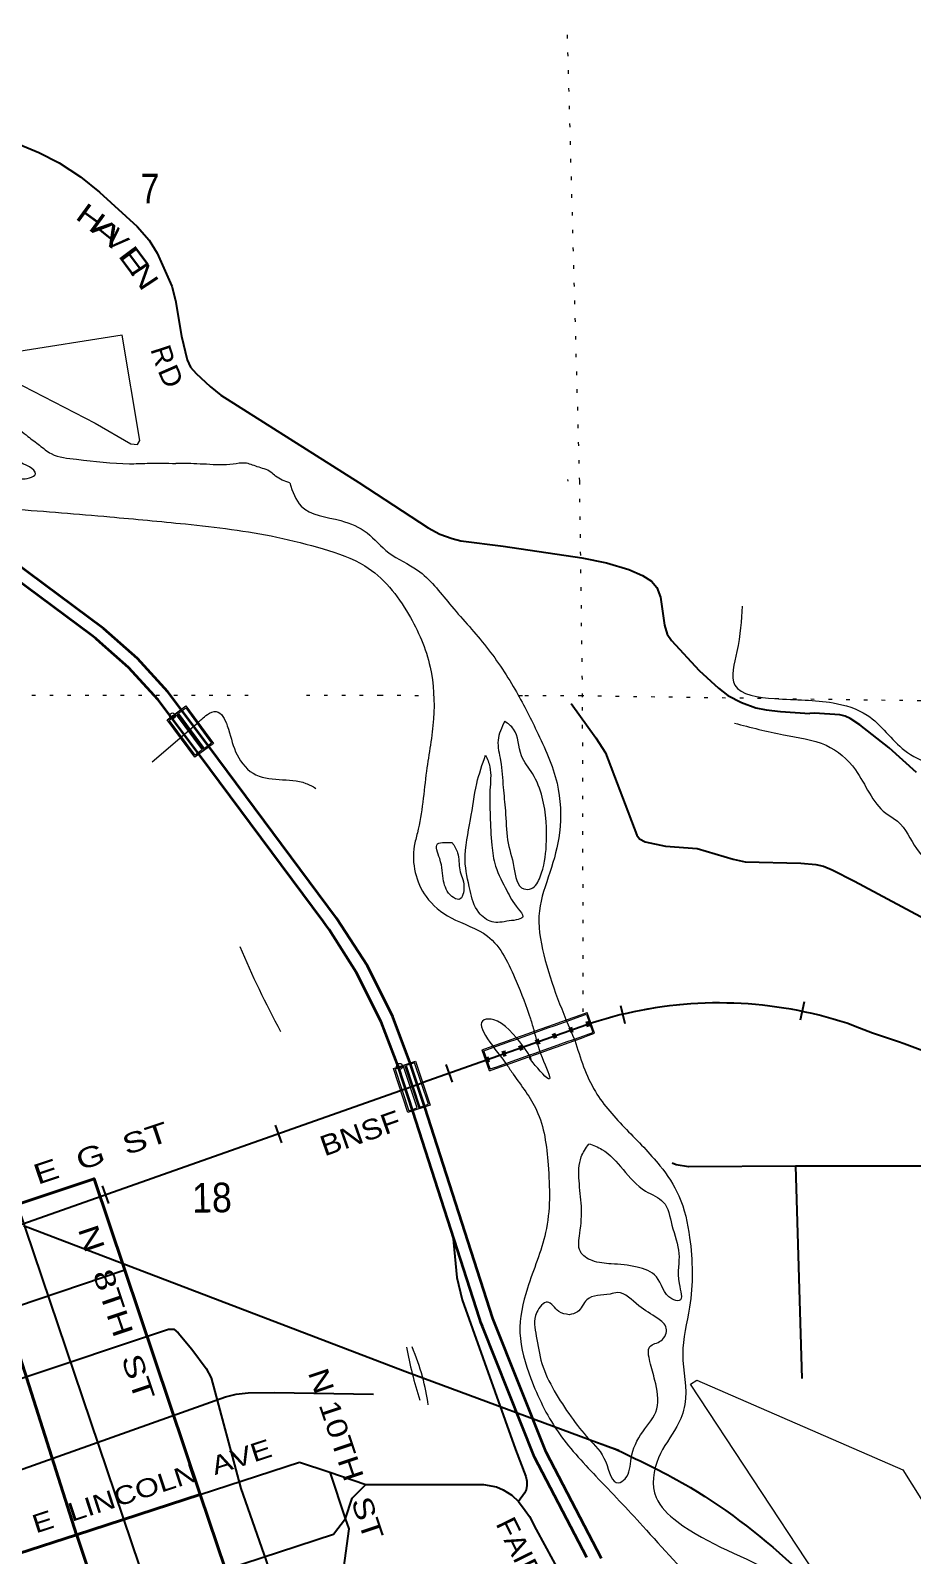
# Model space of a CAD drawing. Header units: feet. Extents: x -6 to 252658, y -374658 to -170635.
# Drawn here: x 126183 to 131404, y -326623 to -317587 of the extents above; entities that cross this region are included whole.
import ezdxf
from ezdxf.enums import TextEntityAlignment as Align

# ---------------------------------------------------------------- set-up
doc = ezdxf.new("R2010")
doc.units = ezdxf.units.FT
doc.header["$LTSCALE"] = 70
doc.header["$PDMODE"] = 32
doc.header["$PDSIZE"] = 35
doc.linetypes.add('DOTTED', pattern=[1.5, 0.3, -1.2])
for name, color, linetype, lineweight in [('18', 7, 'Continuous', 35), ('19', 7, 'Continuous', 25), ('26', 7, 'Continuous', 40), ('27', 7, 'Continuous', 13), ('29', 7, 'Continuous', 25), ('30', 7, 'Continuous', 13), ('34', 7, 'Continuous', 25), ('39', 7, 'Continuous', 13), ('55', 7, 'Continuous', 13), ('7', 7, 'DOTTED', 13)]:
    doc.layers.add(name, color=color, linetype=linetype, lineweight=lineweight)

msp = doc.modelspace()

# ---------------------------------------------------------------- linework, layer by layer
at = {"layer": '18'}
for points in [[(129564.05, -326640.87), (129235.21, -326010.14), (128919.79, -325218.04), (128517.62, -323966.61), (128430.04, -323706.72), (128328.01, -323431.28), (128176.73, -323129.97), (127994.78, -322846.12), (127241.23, -321831.51), (126995.64, -321505.25), (126815.2, -321307.72), (126615.09, -321130.13), (126081.76, -320732.62)], [(129476.4, -326634.75), (129166.99, -326041.28), (128858.26, -325265.99), (128848.76, -325242.15), (128840.36, -325215.99), (128446.33, -323989.88), (128362.21, -323729.02), (128259.32, -323461.38), (128111.56, -323167.08), (127949.87, -322914.84), (127933.92, -322889.97), (127915.26, -322864.84), (127181.39, -321876.74), (126937.7, -321552.87), (126762.55, -321361.13), (126593.31, -321210.94), (126568.6, -321189.01), (126543.31, -321170.12), (126082.27, -320825.81)]]:
    msp.add_lwpolyline(points, dxfattribs=at)
at = {"layer": '19'}
msp.add_lwpolyline([(128683.05, -324726.49), (128707.41, -324975.09), (128738.69, -325108.12), (129053.45, -325994.3), (129116.01, -326154.72), (129121.88, -326182.1), (129121.88, -326207.53), (129117.97, -326232.97), (129108.19, -326254.49), (129070.71, -326303.75)], dxfattribs=at)
at = {"layer": '26'}
for p in [(126455.01, -326500.01), (127337.62, -326706.38)]:
    msp.add_line(p, (127187.81, -326260.91), dxfattribs=at)
for points in [[(127187.81, -326260.91), (126558.95, -324390.91), (126102.72, -324543.59)], [(126114.1, -326611.25), (126455.01, -326500.01), (126107.47, -325407.01)], [(126604.16, -326948.07), (126455.98, -326503.06), (126455.01, -326500.01)]]:
    msp.add_lwpolyline(points, dxfattribs=at)
at = {"layer": '29'}
for p, q in [((130712.58, -324316.6), (130749.01, -325574.38)), ((126102.72, -324543.59), (128287.04, -331007.67)), ((126741.3, -324933.15), (126106.05, -325148.07)), ((127187.81, -326260.91), (127775.95, -326069.01)), ((128048.07, -326403.3), (127956.21, -326130.16))]:
    msp.add_line(p, q, dxfattribs=at)
for points in [[(126065.71, -318241.14), (126231.03, -318309.24), (126351.29, -318371.67), (126478.36, -318454.53), (126591.82, -318544.21), (126814.19, -318748.53), (126884.53, -318829.12), (126932.19, -318907.45), (127018.41, -319102.69), (127041.1, -319186.69), (127077.41, -319397.82), (127109.18, -319538.58), (127129.6, -319581.72), (127163.64, -319620.31), (127245.32, -319697.5), (127308.86, -319748.57), (128126.39, -320265.59)], [(128126.39, -320265.59), (128536.67, -320533.71), (128605.27, -320571.45), (128678.45, -320597.77), (128731.04, -320610.34), (128980.3, -320643.53), (129446.8, -320712.16), (129593.16, -320741.9), (129725.79, -320780.8), (129805.82, -320816.25), (129858.42, -320849.44), (129890.43, -320887.18), (129913.3, -320945.53), (129936.17, -321110.26), (129952.18, -321164.01), (129977.33, -321201.78), (130141.98, -321380.23), (130256.32, -321484.32), (130311.2, -321526.66), (130391.24, -321568.97), (130475.85, -321599.87), (130537.59, -321612.44), (130622.2, -321622.75), (130795.57, -321634.13)], [(129383.64, -321575.53), (129529.15, -321778.37), (129586.16, -321866.13), (129771.54, -322354.92), (129787.55, -322376.66), (129822.5, -322394.4), (129942.91, -322419.64), (130129.36, -322434.47), (130343.23, -322497.92), (130414.46, -322512.66), (130743.12, -322520.61), (130832.59, -322528.8), (130878.33, -322539.1), (130928.64, -322560.83), (131060.48, -322626.58), (131537.24, -322881.49), (132973.67, -323666.17), (133039.31, -323717.36), (133112.92, -323801.24), (133214.19, -323948.54), (133240.55, -323982.76), (133369.61, -324101.49), (133520.53, -324250.03)], [(131427.15, -321984.25), (131267.08, -321837.82), (131093.28, -321700.55), (131036.1, -321663.93), (131006.37, -321650.2), (130974.37, -321641.06), (130823.45, -321631.91), (130795.57, -321634.13)], [(133473.45, -324791.43), (132867.8, -324379.72), (132823.93, -324359.42), (132762.61, -324340.82), (132711.49, -324333.4), (132625.33, -324328.67), (132090.31, -324316.8), (132049.14, -324311.08), (132032.3, -324308.24), (132012.55, -324301.93), (131951.11, -324271.63), (131924.82, -324268.2), (131905.08, -324274.47), (131885.94, -324284.21), (131838.76, -324316.8), (131802.17, -324320.23), (131689.53, -324316.5), (130711.74, -324316.6), (130078.61, -324320.54), (130004.79, -324307.65), (129982.29, -324298.35)], [(126108.43, -325580.65), (127000.04, -325281.15), (127032.05, -325282.29), (127057.2, -325302.88), (127137.12, -325400.96), (127221.85, -325515.66), (127252.58, -325570.16), (127427.75, -326226.76), (128060.25, -328031.96), (128072.53, -329069.84), (128065.57, -329561.2), (128143.38, -329566.35), (128175.39, -329580.08), (128204.18, -329610.31), (128335.28, -329975.7)], [(126111.39, -326119.54), (127337.57, -325683.58), (127400.21, -325666.65), (127471.1, -325659.79), (127625.91, -325657.79), (128213.05, -325666.13)], [(127775.95, -326069.01), (127947.89, -326127.29), (128167.74, -326203.13)], [(128048.07, -326403.3), (128087.73, -326284.26), (128167.74, -326203.13)], [(128167.74, -326203.13), (128865.4, -326203.13), (128940.82, -326215.71), (128980.62, -326234.57), (129033, -326266.02), (129070.71, -326303.75)], [(129070.71, -326303.75), (129110.52, -326356.16), (129137.75, -326391.8), (129175.34, -326468.06), (129423.52, -326922.91), (129479.65, -327037), (129503.11, -327123.07), (129507.02, -327173.94), (129494.41, -327479.16)], [(126120.02, -327687.37), (127934.72, -327043.21), (127983.34, -327000.47), (128002.2, -326956.83), (128068.95, -326465.4), (128048.07, -326403.3)], [(127337.62, -326706.38), (127976.78, -326495.77), (128048.07, -326403.3)]]:
    msp.add_lwpolyline(points, dxfattribs=at)
at = {"layer": '34'}
for p, q in [((129675.1, -323363.66), (129700.6, -323471.29)), ((130762.39, -323343.32), (130739.67, -323451.57)), ((128641.42, -323713.2), (128678.3, -323817.48)), ((128500.38, -323823.75), (126103.43, -324671.39)), ((127631.43, -324073.13), (127668.3, -324177.41)), ((126606.89, -324432.67), (126643.77, -324536.95))]:
    msp.add_line(p, q, dxfattribs=at)
at = {"layer": '34', "lineweight": 13}
for p, q in [((126104.4, -324669.88), (129509.49, -323465.74)), ((129473.61, -323416.17), (129512.03, -323524.22)), ((129521.87, -323527.99), (129478.13, -323405)), ((128900.35, -323751.7), (128856.61, -323628.72))]:
    msp.add_line(p, q, dxfattribs=at)
at = {"layer": '34'}
for points in [[(131512.12, -323650.35), (131355.71, -323590.62), (131321.45, -323579.95), (131243.93, -323553.97), (131167.19, -323527.29), (131090.96, -323499.31), (131015.05, -323469.44), (130974.44, -323456.44), (130933.74, -323444.43), (130892.82, -323433.12), (130851.51, -323422.19), (130810.13, -323412.27), (130768.75, -323403.12), (130726.99, -323394.35), (130685.16, -323386.6), (130643.34, -323379.6), (130601.05, -323373.23), (130559.01, -323367.71), (130516.81, -323362.65), (130474.31, -323358.51), (130432.04, -323355.22), (130389.54, -323352.63), (130347.13, -323350.57), (130304.42, -323349.45), (130262.01, -323348.95), (130219.31, -323349.35), (130176.92, -323350.38), (130134.3, -323352.11), (130091.92, -323354.68), (130049.54, -323358.03), (130007.24, -323361.91), (129964.87, -323366.8), (129922.58, -323372.21), (129880.52, -323378.49), (129838.56, -323385.3), (129796.75, -323393.18), (129755.01, -323401.61), (129713.59, -323410.66)], [(129713.59, -323410.66), (129672.18, -323420.46), (129631, -323431.13), (129589.83, -323442.55), (129549.04, -323454.37), (129509.83, -323466.79), (128501.7, -323823.29)], [(126140.55, -324668.43), (128398.15, -325530.15), (129655.97, -325997.46)]]:
    msp.add_lwpolyline(points, dxfattribs=at)
at = {"layer": '34', "lineweight": 13}
for points in [[(128904.75, -323740.2), (128866.32, -323632.16), (128866.33, -323632.15)], [(131356.08, -323589.57), (131512.53, -323649.32), (132611.18, -324095.89), (132875.69, -324217.59)]]:
    msp.add_lwpolyline(points, dxfattribs=at)
for centre, radius, start, end in [((130258.36, -325786.77), 2438.85, 71.91557, 107.88202), ((-486226.25, 1406756.96), 1836452.01, 289.56826, 289.58888), ((-486226.25, 1406756.96), 1836460.01, 289.56851, 289.58862), ((132747.33, -319138.71), 4663.23, 248.19814, 252.64174), ((-486226.25, 1406756.24), 1836582.01, 289.56826, 289.58888), ((-486226.25, 1406756.24), 1836574.01, 289.56852, 289.58863)]:
    msp.add_arc(centre, radius, start, end, dxfattribs=at)
at = {"layer": '34', "linetype": 'DOTTED', "lineweight": 100}
msp.add_arc((-486226.25, 1406759.12), 1836519.24, 289.56826, 289.58888, dxfattribs=at)
at = {"layer": '34', "lineweight": 13}
msp.add_ellipse((104648.94, -239774.95), major_axis=(60204.61, -84698.75), ratio=0.491892, start_param=5.6511663, end_param=5.6664417, dxfattribs=at)
at = {"layer": '34'}
msp.add_spline([(129653.96, -325996.03), (130089.39, -326220.53), (130727.53, -326708.48), (131624.84, -327669.74), (132484.4, -328640.23), (133201.12, -329509.55), (133690.94, -330250.12), (134146.82, -331142.47), (134735.62, -332456.66)], degree=3, dxfattribs=at)
at = {"layer": '39'}
msp.add_line((126903.8, -321921.16), (127176.67, -321684.82), dxfattribs=at)
for points in [[(126075.18, -319661.23), (126564.6, -319914.4), (126776.12, -320035.75), (126816.8, -320039.69), (126830.22, -320017.38), (126726.1, -319391.45), (126074.95, -319495.09)], [(130828.09, -326729.85), (130089.8, -325608.21), (130127.72, -325583.78), (131347.38, -326115.68), (131920.17, -327028.83)]]:
    msp.add_lwpolyline(points, dxfattribs=at)
for points in [[(126077.24, -319918.23), (126167.57, -319992.84), (126236.13, -320044.68), (126304.69, -320094.51), (126455.46, -320127.83), (126768.8, -320154.26), (126873.18, -320151.69), (127043.7, -320152.55)], [(126079.22, -320237.71), (126177.06, -320237.77), (126213.05, -320213.48), (126176.68, -320173.51), (126130.37, -320151.68), (126078.56, -320123.58)], [(127717.43, -320268.07), (127633.44, -320227.42), (127605.23, -320203.52), (127524.8, -320171.92), (127452.45, -320150.29), (127382.27, -320156.74), (127223.77, -320157.69), (127075.29, -320152.57), (127043.7, -320152.55)], [(127717.22, -320267.77), (127784.44, -320404.88), (128019.79, -320491.25), (128174.81, -320564.24), (128304.1, -320681.65), (128473.39, -320784.66), (128663.49, -320983.91), (128869.98, -321225.22), (129050.57, -321490.85), (129178.87, -321736.84), (129299.64, -322047.18), (129313.98, -322340.36), (129257.67, -322575.89), (129195.27, -322803.43), (129221.39, -323064.37), (129405.03, -323570.5)], [(126079.92, -320421.77), (126651.7, -320468.87), (127099.31, -320511.22), (127641.47, -320588.92), (127914.8, -320658.89), (128162.3, -320759.21), (128421.29, -321046.27), (128548.1, -321358.57), (128568.56, -321665.75), (128526.87, -321975.49), (128473, -322341.42), (128454.49, -322419.18), (128524.69, -322718.8), (128672.09, -322844.1), (128887.56, -322952.73), (129058.14, -323220.46), (129142.13, -323442.72), (129164.53, -323516.45)], [(130396.56, -320997.12), (130364.58, -321266.59), (130352.1, -321465.58), (130587.41, -321545.92), (130934.6, -321571.05), (131135.74, -321643.65), (131358.02, -321852.67), (131513.11, -321935.71), (131640.02, -322004.93), (131683.35, -322159.25), (131698.41, -322289.7), (131817.31, -322360.99), (132042.23, -322395.22), (132351.36, -322426.71), (132601.85, -322398.43), (132733.94, -322361.14), (132799.24, -322248.07), (132834.39, -322127.24), (132906.14, -322068.36), (132961.1, -322170.34), (132976, -322280.7), (133060.55, -322320.15), (133253.04, -322312.47), (133435.57, -322312.91), (133574.27, -322351.89), (133771.52, -322438.59), (134287.05, -322701.33), (134353.9, -322785.13), (134468.74, -322850.44), (134764.16, -322924.23), (134985.21, -322976.57), (135019.66, -323015.02)], [(127176.67, -321684.82), (127196.65, -321667.52), (127230.52, -321639.1), (127282.54, -321622.59), (127347.38, -321706.4), (127396.73, -321860.66), (127500.03, -321988.34), (127654.76, -322025.18), (127813.39, -322047.92), (127871.79, -322077.55)], [(128989.88, -321680.21), (129042.39, -321725.96), (129089.77, -321884.26), (129154.78, -321990.17), (129212.05, -322130.3), (129236.36, -322417.37), (129199.71, -322602.5), (129148.1, -322671.25), (129103.99, -322673.64), (129044.82, -322545.58), (129007.44, -322383.18), (128994.05, -322210.52), (128980.93, -322072.02), (128965.64, -321913.45), (128950.65, -321793.04), (128989.88, -321680.21)], [(130349.86, -321690.6), (130641.24, -321760.41), (130892.45, -321822.53), (131066.08, -321967.69), (131246.62, -322225.28), (131315.19, -322272.91), (131428.78, -322434.65), (131590.28, -322567.86), (131796.97, -322580.14), (132005.35, -322552.23), (132278.43, -322590.06), (132649.47, -322586.86), (133000.45, -322583.84), (133447.97, -322614.14), (133686.84, -322638.2), (133914.39, -322752.76), (134134.55, -322947.73), (134252.34, -323133.55), (134333.64, -323269.46), (134496.99, -323382.56), (134593.99, -323474.13), (134687.44, -323626.01), (134728.01, -323683.91), (134756.74, -323766.03), (134755.66, -323884.57), (134778.95, -323937.55)], [(128877.13, -321880.06), (128824.3, -322049.26), (128787.87, -322262.52), (128755.66, -322503.87), (128785.15, -322682.41), (128836.31, -322812.55), (128914.97, -322868.12), (129017.23, -322863.22), (129097.25, -322836.42), (129068.81, -322790.46), (129001.77, -322682.55), (128936.45, -322538.47), (128913.41, -322414.12), (128904.02, -322239.42), (128902.83, -322088.77), (128901.75, -321950.16), (128877.13, -321880.06)], [(128678.62, -322398.06), (128634.49, -322398.44), (128592.44, -322406.84), (128605.15, -322493.11), (128628.27, -322627.51), (128677.11, -322717.49), (128719.37, -322735.21), (128748.86, -322658.61), (128724.02, -322560.39), (128711.19, -322460.06), (128678.62, -322398.06)], [(129405.03, -323570.5), (129526.6, -323873.34), (129710.89, -324098.76), (129909.15, -324314.02), (130020.86, -324491.85), (130084.98, -324738.39), (130084.22, -325152.23), (130044.28, -325429.81), (130056.66, -325729.03), (130009.53, -325858.01), (129900.67, -326043.76), (129886.48, -326278.93), (130009.94, -326420.5), (130622.28, -326750.72), (130702.77, -326784.17), (130840.7, -326724.73), (130925.22, -326760.16), (130959.87, -326830.18), (130899.98, -326866.85), (130986.73, -326930.39), (131218.15, -327026.83), (131549.14, -327032.02), (131872.09, -327035.27), (132176.61, -326990.46), (132373.58, -327043), (132518.32, -327083.94), (132511.47, -326977.53), (132507.85, -326772.65), (132529.63, -326481.17), (132515.01, -326151.84), (132457.48, -325722.42), (132147.68, -324328.89), (132048.33, -323938.01), (132027.67, -323606.72), (132033.35, -323052.21), (132063.04, -322746.6), (132106.14, -322615.65)], [(129132.24, -323669.16), (129133.83, -323671.2), (128925.55, -323448.61), (128869.4, -323449.09), (129003.35, -323715.72), (129010.05, -323725.73)], [(129162.98, -323511.34), (129212.13, -323673.15), (129255.24, -323799.34), (129158.22, -323703.74), (129131.77, -323668.56)], [(129002.44, -323714.36), (129040.41, -323771.05), (129178.48, -323984.82), (129247.2, -324307.66), (129232.31, -324709.57), (129124.59, -325039.96), (129080.53, -325303.51), (129144.83, -325574.16), (129301.71, -325884.19), (129530.47, -326153.42), (129807.58, -326448.36), (130179.61, -326826.85), (130494, -327017), (130847.92, -327132.48), (131283.39, -327160.87), (131718.92, -327197.3), (132128.57, -327258.06), (132403.97, -327336.04), (132488.2, -327407.76)], [(129488.92, -324183.04), (129565.4, -324216.53), (129690.69, -324335.99), (129824.08, -324463.41), (129928.89, -324528.8), (129980.1, -324664.96), (130021.54, -324833.36), (130022.94, -325012.14), (130023.73, -325112.58), (129979.53, -325102.91), (129888.24, -324971.11), (129773.46, -324913.84), (129620.87, -324895.07), (129508.4, -324875.94), (129437.78, -324822.31), (129434.92, -324713.85), (129443.69, -324553.07), (129430.47, -324402.51), (129443.41, -324261.78), (129487.48, -324185.53)], [(129372.53, -325196.53), (129420.53, -325180.05), (129476.12, -325107.25), (129614.26, -325073.92), (129658.32, -325065.5), (129783.28, -325142.77), (129896.19, -325218.14), (129946.79, -325275.96), (129915.29, -325350.56), (129849.37, -325385.28), (129850.06, -325473.67), (129879.03, -325585.92), (129890.38, -325754.57), (129807.2, -325889.88), (129738.24, -326047.17), (129703.08, -326168.01), (129663.16, -326192.46), (129587.97, -326068.55), (129486.6, -325930.81), (129383.29, -325801.12), (129283.8, -325647.29), (129210.32, -325485.2), (129176.95, -325322.77), (129179.86, -325182.12), (129243.57, -325121.3), (129310.19, -325176.98), (129372.53, -325196.53)]]:
    msp.add_spline(points, degree=3, dxfattribs=at)
at = {"layer": '55'}
for p, q in [((127047.54, -321630.31), (127210.37, -321851.92)), ((128396.35, -323715.31), (128482.71, -323976.4))]:
    msp.add_line(p, q, dxfattribs=at)
for points in [[(127102.95, -321589.6), (127265.77, -321811.21), (127154.97, -321892.63), (126992.14, -321671.01)], [(127003.32, -321672.72), (127045.83, -321641.48), (127199.19, -321850.21), (127156.67, -321881.45)], [(127058.71, -321632.01), (127101.24, -321600.78), (127254.58, -321809.5), (127212.07, -321840.73)], [(128461.63, -323693.72), (128547.99, -323954.82), (128417.44, -323997.99), (128331.07, -323736.91)], [(128391.26, -323725.41), (128341.17, -323741.99), (128422.52, -323987.88), (128472.59, -323971.31)], [(128456.54, -323703.82), (128406.46, -323720.39), (128487.8, -323966.29), (128537.88, -323949.73)]]:
    msp.add_lwpolyline(points, close=True, dxfattribs=at)
for centre, major_axis, ratio, start_param, end_param in [((129566.93, -323271.71), (2063.9, -2904.19), 0.491721, 4.2925169, 4.4565554), ((130091.83, -326236.11), (1417.93, -1995.2), 0.491716, 3.964049, 4.1214989), ((127767.88, -325286.19), (639.87, -900.34), 0.491718, 0.7508828, 1.128955)]:
    msp.add_ellipse(centre, major_axis=major_axis, ratio=ratio, start_param=start_param, end_param=end_param, dxfattribs=at)
for p in [(127023.17, -321648.22), (128367.64, -323724.82)]:
    msp.add_point(p, dxfattribs=at)
at = {"layer": '7'}
for p, q in [((129364.83, -320256.88), (129364.68, -320247.47)), ((126086.11, -321524.74), (127510, -321525.69)), ((127815.7, -321525.89), (128248.65, -321526.18)), ((128248.65, -321526.18), (128565.01, -321526.64)), ((129073.71, -321527.39), (129109.87, -321527.44))]:
    msp.add_line(p, q, dxfattribs=at)
for points in [[(129434.07, -320258.24), (129323.97, -316227.06), (129272.41, -310951.56), (129269.57, -305686.11), (129318.81, -303368.66)], [(129455.47, -323402.06), (129451.14, -321537.28), (129434.07, -320258.24)], [(129109.87, -321527.44), (129436.98, -321527.92), (134781.21, -321605.98), (140115.77, -321625.42), (145338.52, -321637.26), (150649.37, -321611.28), (155910.85, -321596.27), (157609.12, -321610.38)]]:
    msp.add_lwpolyline(points, dxfattribs=at)

# ---------------------------------------------------------------- texts
at = {"layer": '27'}
for s, height, rotation, width, p in [('E  G  ST', 120, 18.503, 1.35, (126225.26, -324427.51)), ('N  8TH  ST', 120, 288.587, 1.35, (126461.51, -324689.29)), ('E  LINCOLN  AVE', 109.1, 18.071, 1.25, (126214.48, -326492.95))]:
    msp.add_text(s, height=height, rotation=rotation, dxfattribs=dict(at, width=width)).set_placement(p)
at = {"layer": '30'}
for s, rotation, width, p in [('H', 323.973, 1.35, (126504.53, -318744.72)), ('A', 321.065, 1.65, (126598.51, -318826.12)), ('E', 306.728, 1.55, (126745.57, -318986.4)), ('N', 303.436, 1.3, (126806.78, -319076.02)), ('D', 293.553, 1.1, (126958.97, -319660.07))]:
    msp.add_text(s, height=120, rotation=rotation, dxfattribs=dict(at, width=width)).set_placement(p, align=Align.CENTER)
for s, rotation, p in [('V', 314.086, (126650.66, -318870.97)), ('R', 288.101, (126909.23, -319531.36))]:
    msp.add_text(s, height=120, rotation=rotation, dxfattribs=at).set_placement(p, align=Align.CENTER)
for s, rotation, width, p in [('N 10TH  ST', 288.587, 1.25, (127823.9, -325539.24)), ('FAIR', 296.24, 1.1, (128934.63, -326434.27))]:
    msp.add_text(s, height=120, rotation=rotation, dxfattribs=dict(at, width=width)).set_placement(p)
at = {"layer": '34', "width": 1.15}
msp.add_text('BNSF', height=120, rotation=19.475, dxfattribs=at).set_placement((127923.34, -324259.07))
at = {"layer": '7', "width": 0.85}
msp.add_text('7', height=175.7, dxfattribs=at).set_placement((126833.62, -318611.35))
at = {"layer": '7', "width": 0.9}
msp.add_text('18', height=175.6, rotation=0.999, dxfattribs=at).set_placement((127140.54, -324592.35))

doc.saveas('drawing.dxf')
